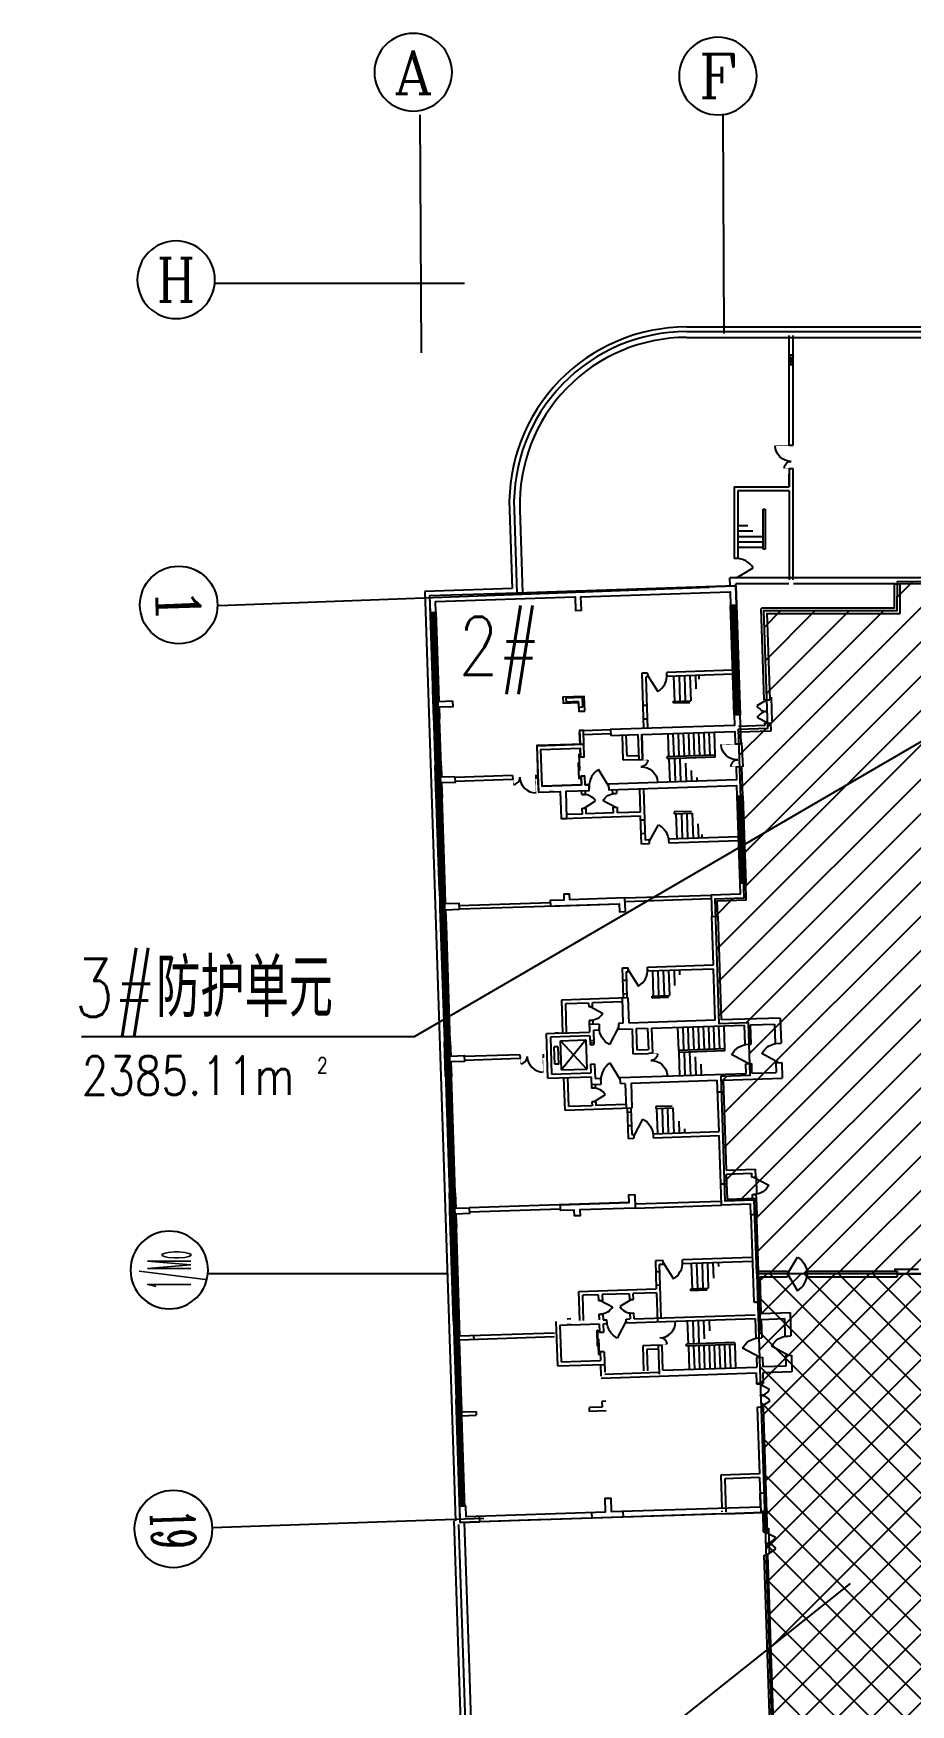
# Model space of a CAD drawing. Extents: x 634182 to 802382, y -1101880 to -864080.
# Drawn here: x 695331 to 704378, y -1040589 to -1023356 of the extents above; entities that cross this region are included whole.
import ezdxf
from ezdxf.enums import TextEntityAlignment as Align

# ---------------------------------------------------------------- set-up
doc = ezdxf.new("R2010")
doc.units = 0
doc.header["$LTSCALE"] = 1000
doc.header["$MEASUREMENT"] = 0
doc.linetypes.add('DASH', pattern=[0.35, 0.25, -0.1])
doc.layers.get('0').update_dxf_attribs({"linetype": 'CONTINUOUS'})
for name, color, linetype in [('AXIS', 3, 'CONTINUOUS'), ('AXIS_TEXT', 7, 'CONTINUOUS'), ('WINDOW', 2, 'CONTINUOUS'), ('WINDOW_TEXT', 6, 'CONTINUOUS'), ('防火分區线', 2, 'CONTINUOUS')]:
    doc.layers.add(name, color=color, linetype=linetype)
doc.styles.add('COMPLEX', font='COMPLEX')
doc.styles.add('DIM_FONT', font='simplex.shx', dxfattribs={"width": 0.8})
doc.styles.add('HZTXT', font='simplex', dxfattribs={"width": 0.8, "bigfont": 'sfont'})
doc.styles.add('SIMPLEX', font='SIMPLEX.SHX')

# ---------------------------------------------------------------- blocks, each defined once
blk = doc.blocks.new('M_A17ORW')
at = {"const_width": 0.02}
for points in [[(-0.481, -0.001), (-0.481, -0.308)], [(0.481, 0.001), (0.481, -0.691)]]:
    blk.add_lwpolyline(points, dxfattribs=at)
for centre, radius, start, end in [((-0.501, -0.003), 0.307, 274.24917, 0.21013), ((0.505, 0.002), 0.699, 180.27623, 268.06031)]:
    blk.add_arc(centre, radius, start, end)
blk = doc.blocks.new('M_A1SFU')
blk.add_line((-0.5, 0), (0, -0.866))
blk.add_arc((-0.5, 0), 1, 300, 0)
blk = doc.blocks.new('M_A14NPV')
for points in [[(0.18, 0.178), (0.177, 0.16), (-0.617, 0.16), (-0.617, 0.181)], [(0.632, 0.226), (0.629, 0.208), (-0.164, 0.208), (-0.164, 0.229)]]:
    blk.add_lwpolyline(points, close=True)
blk = doc.blocks.new('_A2AKO')
at = {"const_width": 0.02}
for points in [[(-0.481, -0.001), (-0.481, -0.308)], [(0.481, 0.001), (0.481, -0.691)]]:
    blk.add_lwpolyline(points, dxfattribs=at)
for centre, radius, start, end in [((-0.501, -0.003), 0.307, 274.24917, 0.21013), ((0.505, 0.002), 0.699, 180.27623, 268.06031)]:
    blk.add_arc(centre, radius, start, end)
blk = doc.blocks.new('_DBLK')
blk.add_line((-0.5, 0), (0, -0.866))
blk.add_arc((-0.5, 0), 1, 300, 0)
at = {"layer": 'WINDOW_TEXT', "style": 'SIMPLEX', "flags": 9}
blk.add_attdef('A', text='', height=1, dxfattribs=at).set_placement((0, 1.5), align=Align.MIDDLE)
blk = doc.blocks.new('_DBLK1')
for p, q in [((-0.5, 0), (-0.25, -0.433)), ((0.5, 0), (0.25, -0.433))]:
    blk.add_line(p, q)
for centre, start, end in [((-0.5, 0), 300, 0), ((0.5, 0), 180, 240)]:
    blk.add_arc(centre, 0.5, start, end)
at = {"layer": 'WINDOW_TEXT', "style": 'SIMPLEX', "flags": 9}
blk.add_attdef('A', text='', height=1, dxfattribs=at).set_placement((0, 1.5), align=Align.MIDDLE)
blk = doc.blocks.new('_AXISO')
blk.add_circle((0, 0), 0.5)
at = {"layer": 'AXIS_TEXT', "style": 'COMPLEX', "width": 1.041667}
blk.add_attdef('A', text='', height=0.56, dxfattribs=at).set_placement((-0.25, -0.28), (0.25, -0.28), align=Align.FIT)

msp = doc.modelspace()

# ---------------------------------------------------------------- hatches: boundary and pattern name
at = {"layer": '防火分區线'}
h = msp.add_hatch(dxfattribs=at)
h.set_pattern_fill('ANSI31', color=256, scale=2000, style=0)
h.set_pattern_definition([(45, (725638.84, -765587.07), (-176.7767, 176.7767), [])])
h.paths.add_polyline_path([(715880.911, -1036148.514), (715880.911, -1029290.647), (714835.332, -1029290.647), (714835.332, -1028690.647), (712075.332, -1028690.647), (712075.332, -1029290.647), (710995.332, -1029290.647), (710995.332, -1028990.647), (710155.332, -1028990.647), (710155.332, -1028690.647), (707665.332, -1028690.647), (707665.332, -1028990.647), (704241.121, -1029009.727), (704240.911, -1029308.757), (702864.067, -1029308.757), (702904.319, -1030522.132), (702604.484, -1030532.078), (702662.173, -1032271.103), (702362.338, -1032281.05), (702405.108, -1033570.338), (702704.944, -1033560.392), (702722.847, -1034100.095), (702423.012, -1034110.041), (702465.782, -1035399.332), (702765.618, -1035389.405), (702790.8, -1036148.514)])
h = msp.add_hatch(dxfattribs=at)
h.set_pattern_fill('NET', color=256, scale=2000, angle=45, style=0)
h.set_pattern_definition([(45, (696016.36, -779275.75), (-176.7767, 176.7767), []), (135, (696016.36, -779275.75), (-176.7767, -176.7767), [])])
h.paths.add_polyline_path([(715880.911, -1042988.514), (715880.911, -1036148.514), (702790.8, -1036148.514), (702823.308, -1037128.429), (702973.98, -1041665.086), (703041.988, -1043708.514), (705800.911, -1043708.514), (705800.911, -1042988.514), (710060.903, -1042988.514)])

# ---------------------------------------------------------------- linework, layer by layer
for p, q in [((702067.191, -1026383.568), (705242.517, -1026383.568)), ((702067.191, -1026431.568), (705286.517, -1026431.568)), ((702067.191, -1026491.568), (705286.517, -1026491.568)), ((703127.191, -1027601.568), (703127.191, -1026471.568)), ((703167.191, -1027601.568), (703167.191, -1026471.568)), ((703127.191, -1026671.568), (703167.191, -1026671.568)), ((703127.191, -1026771.568), (703167.191, -1026771.568)), ((703127.191, -1027601.568), (703167.191, -1027601.568)), ((703127.191, -1027841.568), (703127.191, -1028031.568)), ((703127.191, -1027841.568), (703167.191, -1027841.568)), ((703127.191, -1028031.568), (703127.191, -1027901.568)), ((703167.191, -1028991.568), (703167.191, -1027841.568)), ((702557.191, -1028031.568), (703127.191, -1028031.568)), ((702557.191, -1028031.568), (702557.191, -1028771.568)), ((702597.191, -1028071.568), (702597.191, -1028771.568)), ((703127.191, -1028071.568), (702597.191, -1028071.568)), ((703127.191, -1028071.568), (703127.191, -1028991.568)), ((700240.199, -1028272.273), (700267.063, -1029080.783)), ((700288.173, -1028270.679), (700316.635, -1029127.284)), ((700348.14, -1028268.686), (700376.602, -1029125.291)), ((702857.191, -1028675.062), (702857.191, -1028263.062)), ((702857.191, -1028263.062), (702877.191, -1028263.062)), ((702877.191, -1028263.062), (702877.191, -1028675.062)), ((702597.191, -1028771.568), (702557.191, -1028771.568)), ((702877.191, -1028675.062), (702857.191, -1028675.062)), ((705286.517, -1028971.568), (702512.691, -1028971.568)), ((702515.433, -1029054.222), (702512.691, -1028971.568)), ((702627.191, -1028971.568), (702587.191, -1028971.568)), ((700267.063, -1029080.783), (699367.589, -1029110.621)), ((699367.589, -1029110.621), (699685.48, -1038693.325)), ((702154.334, -1029066.201), (702575.404, -1029052.233)), ((703123.191, -1029031.568), (702574.741, -1029031.568)), ((702575.404, -1029052.233), (702582.036, -1029252.142)), ((704217.106, -1029031.737), (703171.191, -1029031.568)), ((704210.927, -1029284.926), (704211.106, -1029031.737)), ((704216.911, -1029031.568), (704265.106, -1029031.737)), ((706009.418, -1029031.568), (704264.911, -1029031.568)), ((704270.889, -1029338.927), (704271.106, -1029031.737)), ((699417.159, -1029157.003), (699475.181, -1030906.041)), ((699417.159, -1029157.003), (699423.791, -1029356.912)), ((702532.081, -1029253.799), (702582.036, -1029252.142)), ((702833.261, -1029284.956), (702864.588, -1030229.288)), ((702839.258, -1029278.757), (704210.927, -1029278.926)), ((699482.76, -1029324.898), (699509.29, -1030124.633)), ((702888.877, -1029338.757), (704270.889, -1029338.927)), ((702894.873, -1029332.558), (702924.555, -1030227.299)), ((701664.765, -1029952.916), (701604.798, -1029954.906)), ((701604.798, -1029954.906), (701623.696, -1030524.573)), ((701666.091, -1029992.894), (701646.102, -1029993.558)), ((701646.102, -1029993.558), (701663.674, -1030523.247)), ((701664.765, -1029952.916), (701666.091, -1029992.894)), ((702544.278, -1029923.74), (701864.673, -1029946.285)), ((701866, -1029986.263), (701864.673, -1029946.285)), ((702545.604, -1029963.718), (701866, -1029986.263)), ((700992.783, -1030205.34), (700822.876, -1030210.976)), ((700822.876, -1030210.976), (700824.203, -1030250.954)), ((700954.131, -1030246.644), (700824.203, -1030250.954)), ((700956.12, -1030306.611), (700954.131, -1030246.644)), ((700996.098, -1030305.285), (700956.12, -1030306.611)), ((700996.098, -1030305.285), (700992.783, -1030205.34)), ((701615.74, -1030284.729), (701655.718, -1030283.403)), ((701930.571, -1030244.259), (702110.472, -1030238.291)), ((701931.234, -1030264.248), (701930.571, -1030244.259)), ((702099.962, -1030258.651), (701931.234, -1030264.248)), ((702864.588, -1030229.288), (702924.555, -1030227.299)), ((699535.201, -1030904.204), (699519.286, -1030424.467)), ((701620.381, -1030424.652), (701660.359, -1030423.326)), ((702873.341, -1030493.143), (702603.489, -1030502.095)), ((702872.545, -1030469.156), (702932.512, -1030467.167)), ((702872.545, -1030469.156), (702873.341, -1030493.143)), ((702932.512, -1030467.167), (702935.297, -1030551.121)), ((700522.965, -1030701.189), (701008.698, -1030685.076)), ((700968.719, -1030686.402), (700964.741, -1030566.468)), ((701004.056, -1030545.153), (701283.888, -1030535.87)), ((701005.382, -1030585.131), (701285.214, -1030575.848)), ((701285.891, -1030595.836), (701565.737, -1030586.553)), ((701414.472, -1030851.703), (701405.852, -1030591.857)), ((701453.124, -1030810.399), (701445.83, -1030590.531)), ((701605.715, -1030585.227), (701614.335, -1030845.073)), ((702935.297, -1030551.121), (702605.479, -1030562.062)), ((700522.965, -1030701.189), (700538.216, -1031160.936)), ((700576.856, -1031119.633), (700564.257, -1030739.842)), ((700564.269, -1030739.841), (700970.046, -1030726.38)), ((700973.03, -1030816.331), (700970.046, -1030726.38)), ((701574.357, -1030846.399), (701414.472, -1030851.703)), ((701573.031, -1030806.421), (701453.124, -1030810.399)), ((701574.357, -1030846.399), (701614.335, -1030845.073)), ((702362.228, -1030800.378), (701865.501, -1030816.856)), ((701865.501, -1030816.856), (701866.165, -1030836.845)), ((702362.909, -1030820.366), (701866.165, -1030836.845)), ((702362.891, -1030820.367), (702362.228, -1030800.378)), ((699517.864, -1032195.335), (699475.096, -1030906.044)), ((700273.054, -1031009.649), (699679.38, -1031029.344)), ((700273.054, -1031009.649), (700274.381, -1031049.627)), ((700512.922, -1031001.692), (700514.249, -1031041.67)), ((701019.639, -1031014.894), (700979.661, -1031016.221)), ((700982.645, -1031106.171), (700979.661, -1031016.221)), ((701022.623, -1031104.845), (701019.639, -1031014.894)), ((700274.381, -1031049.627), (699680.706, -1031069.322)), ((700576.868, -1031119.632), (700982.645, -1031106.171)), ((700694.775, -1031175.594), (700654.797, -1031176.92)), ((700985.96, -1031206.116), (700984.628, -1031165.971)), ((700985.96, -1031206.116), (701025.938, -1031204.79)), ((701022.623, -1031104.845), (701062.601, -1031103.519)), ((701025.938, -1031204.79), (701024.607, -1031164.648)), ((701062.601, -1031103.519), (701063.927, -1031143.497)), ((701063.906, -1031143.497), (701063.927, -1031143.497)), ((701262.491, -1031096.888), (701263.817, -1031136.866)), ((701305.784, -1031195.507), (701304.452, -1031155.369)), ((701305.784, -1031195.507), (701345.762, -1031194.18)), ((701344.431, -1031154.042), (701345.762, -1031194.18)), ((701592.261, -1031386.113), (701584.299, -1031146.085)), ((701624.277, -1031144.759), (701641.854, -1031674.627)), ((699577.968, -1032193.343), (699546.143, -1031234.021)), ((700990.602, -1031346.039), (701030.58, -1031344.713)), ((700992.591, -1031406.007), (700990.602, -1031346.039)), ((701032.569, -1031404.68), (701030.58, -1031344.713)), ((701310.426, -1031335.43), (701350.404, -1031334.103)), ((701312.415, -1031395.397), (701310.426, -1031335.43)), ((701350.404, -1031334.103), (701352.393, -1031394.07)), ((702117.108, -1031378.717), (701940.384, -1031384.58)), ((701940.384, -1031384.58), (701941.047, -1031404.569)), ((700794.022, -1031452.455), (700794.027, -1031452.615)), ((700794.027, -1031452.615), (701593.588, -1031426.091)), ((700992.591, -1031406.006), (700832.679, -1031411.311)), ((701312.415, -1031395.397), (701032.569, -1031404.68)), ((701592.261, -1031386.113), (701352.393, -1031394.07)), ((701603.202, -1031715.922), (701593.588, -1031426.091)), ((701594.914, -1031466.069), (701634.892, -1031464.743)), ((701941.047, -1031404.569), (702128.944, -1031398.336)), ((701599.556, -1031605.992), (701639.534, -1031604.666)), ((701683.158, -1031713.27), (701603.202, -1031715.922)), ((701681.832, -1031673.301), (701641.854, -1031674.627)), ((701681.832, -1031673.301), (701683.159, -1031713.284)), ((702601.305, -1031642.799), (701881.722, -1031666.67)), ((701881.722, -1031666.67), (701883.049, -1031706.653)), ((702602.631, -1031682.768), (701883.048, -1031706.639)), ((701431.516, -1032271.771), (702321.026, -1032242.26)), ((699523.9, -1032375.227), (699569.654, -1033754.449)), ((699723.141, -1032348.608), (700662.608, -1032317.439)), ((701373.543, -1032333.86), (699724.466, -1032388.566)), ((702322.352, -1032282.227), (701432.842, -1032311.735)), ((699629.621, -1033752.46), (699589.835, -1032553.143)), ((702344.902, -1032962), (702328.32, -1032462.14)), ((701405.423, -1032993.166), (701465.408, -1032991.176)), ((701415.701, -1033302.995), (701405.423, -1032993.166)), ((701446.727, -1033031.817), (701466.734, -1033031.154)), ((701455.679, -1033301.669), (701446.727, -1033031.817)), ((701466.734, -1033031.154), (701465.408, -1032991.176)), ((701665.298, -1032984.545), (702344.902, -1032962)), ((701666.624, -1033024.523), (701665.298, -1032984.545)), ((701666.624, -1033024.523), (702346.229, -1033001.978)), ((702363.801, -1033531.686), (702346.229, -1033001.978)), ((701449.711, -1033121.768), (701409.733, -1033123.094)), ((701454.353, -1033261.691), (701414.375, -1033263.017)), ((701711.206, -1033283.182), (701891.107, -1033277.214)), ((701465.673, -1033301.337), (700776.053, -1033324.214)), ((700776.053, -1033324.214), (700787.325, -1033664.028)), ((701057.225, -1033354.909), (700817.357, -1033362.866)), ((700817.357, -1033362.866), (700827.303, -1033662.701)), ((701057.225, -1033354.909), (701058.551, -1033394.887)), ((701098.529, -1033393.561), (701058.551, -1033394.887)), ((701407.032, -1033343.305), (701097.203, -1033353.583)), ((701098.529, -1033393.561), (701097.203, -1033353.583)), ((701414.327, -1033563.184), (701405.706, -1033303.327)), ((701474.294, -1033561.194), (701465.673, -1033301.337)), ((701711.869, -1033303.171), (701711.206, -1033283.182)), ((701880.598, -1033297.574), (701711.869, -1033303.171)), ((701103.171, -1033533.484), (701063.193, -1033534.81)), ((701063.193, -1033534.81), (701067.171, -1033654.744)), ((701164.464, -1033571.473), (701064.519, -1033574.788)), ((701104.497, -1033573.462), (701103.171, -1033533.484)), ((701164.464, -1033571.473), (701166.453, -1033631.44)), ((701414.327, -1033563.184), (701364.354, -1033564.842)), ((701364.354, -1033564.842), (701366.343, -1033624.809)), ((701366.343, -1033624.809), (701506.266, -1033620.167)), ((702363.801, -1033531.686), (701474.294, -1033561.194)), ((701506.266, -1033620.167), (701514.887, -1033880.024)), ((701546.244, -1033618.841), (701666.178, -1033614.862)), ((701546.244, -1033618.841), (701553.539, -1033838.72)), ((701666.178, -1033614.862), (701673.473, -1033834.741)), ((701706.156, -1033613.536), (702665.629, -1033581.707)), ((701706.156, -1033613.536), (701714.777, -1033873.393)), ((703033.436, -1033509.472), (702423.771, -1033529.697)), ((702672.26, -1033781.597), (702665.629, -1033581.707)), ((702705.342, -1033580.389), (702705.607, -1033580.381)), ((702725.596, -1033579.717), (702975.458, -1033571.429)), ((702732.227, -1033779.608), (702725.596, -1033579.717)), ((702975.458, -1033571.429), (702982.089, -1033771.319)), ((703033.436, -1033509.472), (703042.056, -1033769.329)), ((699569.654, -1033754.449), (699621.376, -1035313.592)), ((700621.417, -1033669.531), (700707.376, -1033666.68)), ((700636.668, -1034129.278), (700621.417, -1033669.531)), ((701068.498, -1033694.722), (700662.721, -1033708.183)), ((700662.721, -1033708.183), (700675.32, -1034087.974)), ((700747.354, -1033665.354), (700707.376, -1033666.68)), ((700747.354, -1033665.354), (701067.171, -1033654.744)), ((701068.498, -1033694.722), (701071.482, -1033784.673)), ((701070.023, -1033740.697), (701110.001, -1033739.371)), ((701070.818, -1033764.684), (701110.796, -1033763.357)), ((701071.482, -1033784.673), (701111.46, -1033783.346)), ((701106.486, -1033633.429), (701166.453, -1033631.44)), ((701106.486, -1033633.429), (701111.46, -1033783.346)), ((702672.26, -1033781.597), (702732.227, -1033779.608)), ((702982.089, -1033771.319), (703042.056, -1033769.329)), ((700348.533, -1033888.699), (699774.914, -1033907.728)), ((700349.859, -1033928.677), (699776.241, -1033947.706)), ((700348.533, -1033888.699), (700349.859, -1033928.677)), ((700588.401, -1033880.742), (700589.727, -1033920.72)), ((701514.887, -1033880.024), (701674.799, -1033874.719)), ((701553.539, -1033838.72), (701673.473, -1033834.741)), ((701714.777, -1033873.393), (701674.799, -1033874.719)), ((702462.669, -1033828.687), (701985.932, -1033844.502)), ((701985.932, -1033844.502), (701986.595, -1033864.491)), ((702463.351, -1033848.675), (701986.595, -1033864.491)), ((702463.351, -1033848.675), (702462.688, -1033828.686)), ((702988.72, -1033971.209), (703048.687, -1033969.219)), ((703048.687, -1033969.219), (703053.992, -1034129.131)), ((699681.343, -1035311.602), (699641.623, -1034112.277)), ((700636.668, -1034129.278), (701082.423, -1034114.491)), ((700675.32, -1034087.974), (701081.097, -1034074.513)), ((700813.849, -1034463.588), (700802.577, -1034123.775)), ((700852.501, -1034422.283), (700842.555, -1034122.448)), ((701078.113, -1033984.563), (701118.091, -1033983.236)), ((701078.113, -1033984.563), (701081.097, -1034074.513)), ((701082.423, -1034114.491), (701086.401, -1034234.425)), ((701118.091, -1033983.236), (701123.064, -1034133.154)), ((701123.064, -1034133.154), (701183.031, -1034131.165)), ((701185.02, -1034191.132), (701183.031, -1034131.165)), ((701382.921, -1034124.534), (702682.206, -1034081.432)), ((701384.91, -1034184.501), (701382.921, -1034124.534)), ((702444.327, -1034149.356), (703053.992, -1034129.131)), ((702678.891, -1033981.487), (702738.858, -1033979.498)), ((702682.206, -1034081.432), (702678.891, -1033981.487)), ((702721.946, -1034080.114), (702722.184, -1034080.106)), ((702742.173, -1034079.443), (702738.858, -1033979.498)), ((702742.173, -1034079.443), (702992.036, -1034071.154)), ((702988.72, -1033971.209), (702992.036, -1034071.154)), ((701085.075, -1034194.447), (701185.02, -1034191.132)), ((701126.379, -1034233.099), (701086.401, -1034234.425)), ((701125.053, -1034193.121), (701126.379, -1034233.099)), ((701384.91, -1034184.501), (701434.883, -1034182.843)), ((701435.015, -1034186.841), (701443.503, -1034442.7)), ((701494.85, -1034180.854), (702384.36, -1034151.345)), ((701494.85, -1034180.854), (701503.47, -1034440.711)), ((702401.933, -1034681.054), (702384.36, -1034151.345)), ((702444.327, -1034149.356), (702475.162, -1035078.862)), ((701503.47, -1034440.711), (700813.849, -1034463.588)), ((701092.369, -1034414.326), (700852.501, -1034422.283)), ((701131.021, -1034373.022), (701091.043, -1034374.348)), ((701091.043, -1034374.348), (701092.369, -1034414.326)), ((701131.021, -1034373.022), (701132.347, -1034413)), ((701442.177, -1034402.722), (701132.347, -1034413)), ((701453.498, -1034442.368), (701463.776, -1034752.198)), ((701494.802, -1034481.02), (701454.824, -1034482.346)), ((701493.476, -1034441.042), (701502.428, -1034710.894)), ((701917.732, -1034416.967), (701749.003, -1034422.565)), ((701749.003, -1034422.565), (701749.667, -1034442.554)), ((701749.667, -1034442.554), (701929.568, -1034436.586)), ((701499.444, -1034620.943), (701459.466, -1034622.269)), ((701463.776, -1034752.198), (701523.761, -1034750.208)), ((701502.428, -1034710.894), (701522.435, -1034710.23)), ((701522.435, -1034710.23), (701523.761, -1034750.208)), ((701722.325, -1034703.599), (702401.933, -1034681.054)), ((701722.325, -1034703.599), (701723.651, -1034743.577)), ((701723.651, -1034743.577), (702403.259, -1034721.032)), ((702419.841, -1035220.892), (702403.259, -1034721.032)), ((702475.162, -1035078.862), (702774.812, -1035068.924)), ((702476.489, -1035118.84), (702736.161, -1035110.228)), ((702476.489, -1035118.84), (702485.109, -1035378.692)), ((702736.161, -1035110.228), (702737.489, -1035150.273)), ((702737.489, -1035150.273), (702777.467, -1035148.947)), ((702774.812, -1035068.924), (702777.467, -1035148.947)), ((702743.458, -1035330.174), (702783.436, -1035328.848)), ((702743.458, -1035330.174), (702744.787, -1035370.219)), ((702783.436, -1035328.848), (702784.765, -1035368.893)), ((699665.148, -1036632.84), (699627.352, -1035493.495)), ((701475.661, -1035412.167), (699826.584, -1035466.872)), ((699827.91, -1035506.83), (700767.377, -1035475.668)), ((702425.806, -1035400.805), (701536.296, -1035430.313)), ((701537.622, -1035470.277), (702427.132, -1035440.772)), ((702784.925, -1035368.729), (702791.556, -1035568.614)), ((702824.45, -1036558.078), (702784.937, -1035368.747)), ((699730.43, -1036790.758), (699693.296, -1035671.404)), ((702730.635, -1035540.763), (702760.47, -1036440.108)), ((701825.724, -1036010.873), (701745.768, -1036013.526)), ((701745.768, -1036013.526), (701755.383, -1036303.357)), ((701827.05, -1036050.842), (701825.724, -1036010.859)), ((702026.94, -1036044.211), (702025.614, -1036004.228)), ((702745.219, -1035980.371), (702025.615, -1036004.242)), ((702746.545, -1036020.339), (702026.94, -1036044.211)), ((701749.415, -1036123.456), (701789.393, -1036122.13)), ((701827.05, -1036050.842), (701787.072, -1036052.168)), ((701805.308, -1036601.866), (701787.072, -1036052.168)), ((702790.66, -1036118.586), (703109.86, -1036118.586)), ((702821.819, -1036178.186), (702834.411, -1036557.747)), ((702821.819, -1036178.586), (703109.86, -1036178.586)), ((703109.86, -1036118.586), (703109.86, -1036178.586)), ((703309.86, -1036118.586), (704240.911, -1036118.586)), ((703309.86, -1036118.586), (703309.86, -1036178.586)), ((703309.86, -1036178.586), (704240.911, -1036178.586)), ((704240.911, -1036118.586), (704240.911, -1036178.586)), ((700955.823, -1036329.881), (701755.383, -1036303.357)), ((700965.77, -1036629.716), (700955.823, -1036329.881)), ((701157.039, -1036363.228), (700997.127, -1036368.533)), ((701005.748, -1036628.39), (700997.127, -1036368.531)), ((701157.039, -1036363.227), (701159.029, -1036423.195)), ((701476.863, -1036352.618), (701197.017, -1036361.902)), ((701197.017, -1036361.902), (701199.006, -1036421.869)), ((701476.863, -1036352.618), (701478.852, -1036412.585)), ((701756.709, -1036343.335), (701516.841, -1036351.292)), ((701518.831, -1036411.259), (701516.841, -1036351.292)), ((701754.057, -1036263.379), (701794.035, -1036262.053)), ((701756.709, -1036343.335), (701766.656, -1036643.17)), ((702111.501, -1036301.539), (702291.402, -1036295.571)), ((702112.164, -1036321.528), (702111.501, -1036301.539)), ((702280.892, -1036315.931), (702112.164, -1036321.528)), ((701159.028, -1036423.195), (701199.007, -1036421.869)), ((701478.852, -1036412.585), (701518.831, -1036411.259)), ((701483.494, -1036552.508), (701523.472, -1036551.182)), ((701483.494, -1036552.508), (701485.483, -1036612.475)), ((701525.462, -1036611.149), (701523.472, -1036551.182)), ((702770.464, -1036439.777), (702820.418, -1036438.119)), ((702826.387, -1036618.047), (702820.418, -1036438.119)), ((702834.411, -1036557.747), (703134.228, -1036547.801)), ((703134.228, -1036547.801), (703142.185, -1036787.67)), ((699665.073, -1036632.842), (699691.93, -1037442.397)), ((699715.197, -1036631.202), (699665.177, -1036632.861)), ((700719.905, -1036637.872), (700735.156, -1037097.619)), ((700761.197, -1036676.524), (700773.796, -1037056.315)), ((700761.209, -1036676.524), (700837.154, -1036674.005)), ((700875.148, -1036612.871), (700835.17, -1036614.197)), ((700877.132, -1036672.678), (700837.154, -1036674.005)), ((700877.132, -1036672.678), (701166.986, -1036663.063)), ((701163.67, -1036563.118), (701203.648, -1036561.792)), ((701163.67, -1036563.118), (701165.66, -1036623.085)), ((701166.986, -1036663.063), (701169.97, -1036753.013)), ((701203.648, -1036561.792), (701205.638, -1036621.759)), ((701205.638, -1036621.759), (701245.616, -1036620.433)), ((701206.964, -1036661.737), (701246.942, -1036660.41)), ((701206.964, -1036661.737), (701209.948, -1036751.687)), ((701246.942, -1036660.41), (701245.616, -1036620.432)), ((701445.506, -1036613.801), (701485.483, -1036612.475)), ((701446.832, -1036653.779), (701445.506, -1036613.801)), ((701446.832, -1036653.779), (702776.101, -1036609.683)), ((701525.462, -1036611.149), (702774.774, -1036569.705)), ((702776.101, -1036609.683), (702782.732, -1036809.573)), ((702830.424, -1036737.895), (702826.442, -1036618.045)), ((702836.4, -1036617.714), (703076.25, -1036609.758)), ((702836.4, -1036617.714), (702842.699, -1036807.584)), ((703076.25, -1036609.758), (703082.218, -1036789.659)), ((700703.894, -1036758.464), (699720.435, -1036791.089)), ((700705.22, -1036798.442), (699721.761, -1036831.067)), ((699721.811, -1036831.08), (699746.344, -1037570.664)), ((699870.367, -1036786.138), (699871.693, -1036826.116)), ((701209.948, -1036751.687), (701169.97, -1036753.013)), ((701774.614, -1036883.049), (701614.728, -1036888.353)), ((701614.728, -1036888.353), (701623.348, -1037148.199)), ((701774.614, -1036883.049), (701814.592, -1036881.723)), ((701774.614, -1036883.049), (701784.56, -1037182.873)), ((701823.211, -1037141.569), (701814.592, -1036881.723)), ((702563.16, -1036856.755), (702066.415, -1036873.234)), ((702067.078, -1036893.223), (702066.415, -1036873.234)), ((702563.805, -1036876.744), (702067.078, -1036893.223)), ((702563.16, -1036856.755), (702563.805, -1036876.744)), ((702782.732, -1036809.573), (702842.699, -1036807.584)), ((703082.218, -1036789.659), (703142.185, -1036787.67)), ((699726.138, -1036961.011), (699676.118, -1036962.67)), ((700773.808, -1037056.315), (701179.585, -1037042.854)), ((701216.579, -1036951.577), (701176.601, -1036952.903)), ((701176.601, -1036952.903), (701179.585, -1037042.854)), ((701216.579, -1036951.577), (701223.541, -1037161.462)), ((701775.94, -1036923.027), (701656.032, -1036927.004)), ((701656.032, -1036927.004), (701663.326, -1037146.873)), ((702789.363, -1037009.463), (702849.33, -1037007.474)), ((702789.363, -1037009.463), (702792.678, -1037109.408)), ((702849.33, -1037007.474), (702852.646, -1037107.445)), ((703088.849, -1036989.549), (703148.816, -1036987.56)), ((703088.849, -1036989.549), (703092.496, -1037099.488)), ((703148.816, -1036987.56), (703154.452, -1037157.466)), ((700735.156, -1037097.619), (701220.889, -1037081.506)), ((701180.911, -1037082.832), (701184.89, -1037202.766)), ((701185.553, -1037222.755), (702784.674, -1037169.707)), ((701224.204, -1037181.451), (701783.897, -1037162.884)), ((701823.211, -1037141.569), (702792.678, -1037109.408)), ((702784.674, -1037169.707), (702788.42, -1037282.665)), ((703092.496, -1037099.488), (702852.646, -1037107.445)), ((703154.452, -1037157.466), (702854.635, -1037167.412)), ((702854.635, -1037167.412), (702858.282, -1037277.325)), ((702788.42, -1037282.665), (702848.387, -1037280.677)), ((702798.315, -1037279.315), (702858.282, -1037277.325)), ((699742.034, -1037440.74), (699692.014, -1037442.399)), ((699734.121, -1038711.696), (699692.014, -1037442.394)), ((699742.034, -1037440.735), (699746.344, -1037570.664)), ((699746.296, -1037570.665), (699896.209, -1037565.692)), ((699896.209, -1037565.692), (699897.535, -1037605.67)), ((701195.499, -1037522.59), (701065.571, -1037526.9)), ((701066.897, -1037566.878), (701065.571, -1037526.9)), ((701236.803, -1037561.242), (701066.897, -1037566.878)), ((701233.488, -1037461.297), (701193.51, -1037462.623)), ((701193.51, -1037462.623), (701195.499, -1037522.59)), ((702796.375, -1037522.534), (702856.342, -1037520.545)), ((702796.375, -1037522.534), (702819.147, -1038209.161)), ((702856.342, -1037520.545), (702892.372, -1038606.926)), ((699751.98, -1037740.565), (699701.96, -1037742.225)), ((699747.623, -1037610.643), (699897.535, -1037605.67)), ((702819.147, -1038209.161), (702419.357, -1038222.424)), ((702419.357, -1038222.424), (702430.63, -1038562.233)), ((702820.473, -1038249.139), (702460.661, -1038261.076)), ((702460.661, -1038261.076), (702471.934, -1038600.889)), ((702820.473, -1038249.139), (702832.405, -1038608.915)), ((702835.779, -1038408.675), (702885.734, -1038407.018)), ((702892.111, -1038599.226), (702885.734, -1038407.018)), ((699734.121, -1038711.697), (699727.489, -1038511.788)), ((702432.618, -1038622.178), (699734.121, -1038711.696)), ((701093.373, -1038666.605), (701091.384, -1038606.656)), ((701226.665, -1038462.073), (701266.643, -1038460.747)), ((701411.209, -1038596.051), (701413.197, -1038655.995)), ((702431.624, -1038592.199), (702431.956, -1038602.215)), ((702472.596, -1038620.852), (702852.389, -1038608.253)), ((702852.388, -1038608.253), (702472.596, -1038620.852)), ((702472.596, -1038620.852), (702472.596, -1038620.855)), ((702851.725, -1038588.291), (702852.388, -1038608.253)), ((702852.389, -1038608.253), (702859.031, -1038808.143)), ((702891.703, -1038586.962), (702892.111, -1038599.226)), ((702892.366, -1038606.926), (702899.009, -1038806.814)), ((699665.49, -1038693.988), (699799.315, -1042721.096)), ((699714.792, -1038732.35), (699847.289, -1042719.502)), ((699734.121, -1038711.697), (699934.006, -1038705.066)), ((699774.095, -1038710.37), (699823.908, -1040209.568)), ((699934.006, -1038705.066), (699932.017, -1038645.12)), ((701413.197, -1038655.995), (701093.373, -1038666.605)), ((702859.031, -1038808.143), (702899.009, -1038806.814)), ((702867.002, -1039048.011), (702906.98, -1039046.682)), ((702924.633, -1040782.288), (702867.002, -1039048.011)), ((702964.611, -1040780.959), (702906.98, -1039046.682)), ((699823.908, -1040209.568), (699860.947, -1041324.339))]:
    msp.add_line(p, q)
at = {"linetype": 'Continuous'}
for p, q in [((702575.369, -1029052.234), (702574.741, -1029031.568)), ((702522.065, -1029254.131), (702582.036, -1029252.142)), ((702559.529, -1030383.468), (702522.065, -1029254.131)), ((702582.036, -1029252.142), (702619.5, -1030381.479)), ((702587.375, -1031222.87), (702617.214, -1032122.375)), ((702647.342, -1031220.881), (702677.181, -1032120.386)), ((702388.291, -1032460.149), (702423.771, -1033529.697)), ((702388.339, -1034271.279), (702448.306, -1034269.29)), ((702820.418, -1036438.119), (702760.47, -1036440.108)), ((702848.269, -1037277.658), (702788.32, -1037279.646))]:
    msp.add_line(p, q, dxfattribs=at)
at = {"linetype": 'DASH'}
for p, q in [((702633.876, -1030668.671), (702648.695, -1030935.235)), ((702793.431, -1035328.516), (702787.462, -1035148.615)), ((702912.292, -1038770.288), (702922.645, -1039074.469))]:
    msp.add_line(p, q, dxfattribs=at)
for points in [[(700316.631, -1029127.149), (699417.157, -1029156.981), (699422.793, -1029326.887), (699482.76, -1029324.898), (699479.113, -1029214.959), (700918.302, -1029167.221), (700922.943, -1029307.139), (700982.91, -1029305.15), (700978.268, -1029165.226), (702517.421, -1029114.168), (702522.063, -1029254.091), (702582.03, -1029252.101), (702575.378, -1029052.234), (700316.631, -1029127.149)], [(701565.715, -1030586.53), (701574.336, -1030846.387), (701614.335, -1030845.073), (701605.693, -1030585.204), (702565.165, -1030553.375), (702569.475, -1030683.304), (702629.442, -1030681.314), (702619.496, -1030381.479), (702559.529, -1030383.468), (702563.176, -1030493.408), (701283.88, -1030535.846), (701285.891, -1030595.836)], [(700694.775, -1031175.594), (700764.729, -1031173.274), (700774.012, -1031453.119), (700833.979, -1031451.13), (700824.716, -1031171.262), (701064.564, -1031163.326), (701064.564, -1031163.326), (701062.601, -1031103.519), (701022.623, -1031104.845), (701019.634, -1031014.758), (700979.634, -1031016.061), (700982.618, -1031106.012), (700576.863, -1031119.495), (700564.253, -1030739.705), (700970.019, -1030726.22), (700973.025, -1030816.194), (701012.982, -1030814.868), (701008.671, -1030684.918), (700522.959, -1030701.031), (700538.874, -1031180.766), (700654.797, -1031176.92)], [(700633.593, -1038681.874), (699734.12, -1038711.719), (699728.483, -1038541.812), (699788.45, -1038539.823), (699792.098, -1038649.762), (701231.286, -1038602.015), (701226.644, -1038462.097), (701286.611, -1038460.107), (701291.253, -1038600.03), (702830.406, -1038548.971), (702825.764, -1038409.048), (702885.731, -1038407.059), (702892.339, -1038606.928), (700673.571, -1038680.547)]]:
    msp.add_lwpolyline(points)
at = {"linetype": 'Continuous', "const_width": 60}
for points in [[(699452.776, -1029325.893), (699758.467, -1038540.818)], [(702552.05, -1029253.137), (702589.512, -1030382.473)], [(702617.358, -1031221.875), (702647.198, -1032121.381)]]:
    msp.add_lwpolyline(points, dxfattribs=at)
for points in [[(699653.192, -1030239.925), (699655.181, -1030299.892), (699515.259, -1030304.534), (699519.237, -1030424.468), (699459.27, -1030426.465), (699449.325, -1030126.629), (699509.29, -1030124.633), (699513.269, -1030244.567)], [(701017.387, -1030344.44), (701012.414, -1030194.522), (700792.555, -1030201.816), (700794.544, -1030261.783), (700954.436, -1030256.479), (700957.42, -1030346.429)], [(701008.692, -1030684.918), (701004.05, -1030544.992), (700964.051, -1030546.319), (700968.693, -1030686.245)], [(701008.697, -1030685.055), (701004.055, -1030545.129), (700964.056, -1030546.456), (700968.698, -1030686.382)], [(699679.053, -1031019.496), (699681.042, -1031079.463), (699541.119, -1031084.105), (699546.093, -1031234.022), (699486.126, -1031236.012), (699475.101, -1030906.204), (699535.151, -1030904.204), (699539.13, -1031024.138)], [(702647.342, -1031220.881), (702637.395, -1030921.046), (702577.452, -1030923.116), (702581.76, -1031052.986), (701262.464, -1031096.728), (701264.454, -1031156.695), (702583.727, -1031112.931), (702587.375, -1031222.87)], [(699724.468, -1032388.606), (699722.477, -1032328.596), (699582.558, -1032333.259), (699577.908, -1032193.345), (699517.941, -1032195.334), (699529.868, -1032555.132), (699589.835, -1032553.143), (699584.545, -1032393.248)], [(701436.158, -1032411.694), (701431.516, -1032271.771), (700861.83, -1032290.67), (700859.84, -1032230.703), (700799.873, -1032232.692), (700801.863, -1032292.659), (700661.94, -1032297.321), (700663.929, -1032357.288), (701373.538, -1032333.728), (701376.191, -1032413.684)], [(702677.181, -1032120.386), (702617.214, -1032122.375), (702620.861, -1032232.315), (702321.026, -1032242.261), (702328.32, -1032462.14), (702388.291, -1032460.149), (702382.985, -1032300.218), (702682.803, -1032290.274)], [(699629.687, -1033752.475), (699634.66, -1033902.392), (699774.583, -1033897.751), (699776.573, -1033957.718), (699636.65, -1033962.36), (699641.623, -1034112.277), (699581.656, -1034114.267), (699569.72, -1033754.465)], [(699826.583, -1035466.831), (699828.574, -1035526.842), (699688.653, -1035531.462), (699693.286, -1035671.377), (699633.319, -1035673.366), (699621.375, -1035313.568), (699681.342, -1035311.579), (699686.66, -1035471.473)], [(701532.98, -1035330.354), (701537.622, -1035470.277), (700967.935, -1035489.175), (700969.924, -1035549.142), (700909.957, -1035551.132), (700907.968, -1035491.165), (700768.044, -1035495.786), (700766.055, -1035435.819), (701475.665, -1035412.299), (701473.013, -1035332.343)], [(702790.581, -1035538.774), (702730.614, -1035540.764), (702726.967, -1035430.824), (702427.132, -1035440.771), (702419.838, -1035220.892), (702479.808, -1035218.905), (702485.113, -1035378.835), (702784.931, -1035368.887)]]:
    msp.add_lwpolyline(points, close=True)
at = {"linetype": 'DASH'}
for points in [[(702939.489, -1030199.898), (702949.133, -1030490.629)], [(704208.627, -1036100.282), (705834.344, -1036100.282)], [(704240.911, -1036148.514), (705800.911, -1036148.514)]]:
    msp.add_lwpolyline(points, dxfattribs=at)
for radius in [1828, 1780, 1720]:
    msp.add_arc((702067.191, -1028211.568), radius, 90, 181.9030556)
at = {"layer": 'AXIS'}
for p, q in [((699317.899, -1024197.413), (699330.123, -1026650.106)), ((702439.809, -1024203.227), (702451.839, -1026452.555)), ((697207.542, -1025930.647), (699775.73, -1025930.647)), ((702300.266, -1029071.48), (697242.464, -1029258.356)), ((699601.06, -1036148.514), (697130.279, -1036148.514)), ((697174.683, -1038764.911), (699975.743, -1038666.465))]:
    msp.add_line(p, q, dxfattribs=at)
at = {"layer": 'WINDOW'}
for p, q in [((703167.191, -1026671.568), (703127.191, -1026771.568)), ((703167.191, -1026771.568), (703127.191, -1026671.568)), ((702597.191, -1028431.062), (702699.501, -1028431.062)), ((702597.191, -1028487.062), (702751.181, -1028487.062)), ((702597.191, -1028543.062), (702857.191, -1028543.062)), ((702597.191, -1028599.062), (702857.191, -1028599.062)), ((702597.191, -1028655.062), (702857.191, -1028655.062)), ((701933.944, -1029984.004), (701942.564, -1030243.861)), ((701989.913, -1029982.147), (701998.533, -1030242.004)), ((702045.882, -1029980.291), (702054.503, -1030240.148)), ((702101.852, -1029978.434), (702110.472, -1030238.291)), ((702101.852, -1029978.434), (702110.472, -1030238.291)), ((702157.821, -1029976.582), (702162.456, -1030116.309)), ((702193.801, -1029975.389), (702195.114, -1030014.98)), ((701885.49, -1030816.193), (701877.533, -1030576.325)), ((701938.461, -1030814.435), (701930.504, -1030574.567)), ((701991.432, -1030812.678), (701983.475, -1030572.81)), ((702044.403, -1030810.921), (702036.446, -1030571.053)), ((702097.374, -1030809.164), (702089.417, -1030569.296)), ((702150.345, -1030807.406), (702142.388, -1030567.538)), ((702203.316, -1030805.649), (702195.358, -1030565.781)), ((702256.286, -1030803.892), (702248.329, -1030564.024)), ((702309.257, -1030802.135), (702301.3, -1030562.267)), ((702362.228, -1030800.378), (702354.271, -1030560.509)), ((701886.154, -1030836.182), (701894.111, -1031076.05)), ((701942.123, -1030834.325), (701950.08, -1031074.193)), ((701998.092, -1030832.468), (702006.049, -1031072.336)), ((702055.695, -1030879.876), (702062.018, -1031070.48)), ((702114.328, -1030958.297), (702117.988, -1031068.623)), ((702172.739, -1031030.067), (702173.957, -1031066.766)), ((701969.656, -1031663.763), (701961.036, -1031403.906)), ((702025.625, -1031661.906), (702017.005, -1031402.049)), ((702081.595, -1031660.049), (702072.974, -1031400.192)), ((702137.564, -1031658.193), (702128.944, -1031398.336)), ((702137.564, -1031658.193), (702128.944, -1031398.336)), ((702193.533, -1031656.331), (702188.566, -1031506.609)), ((702229.513, -1031655.138), (702228.2, -1031615.546)), ((701714.579, -1033022.927), (701723.2, -1033282.784)), ((701770.549, -1033021.07), (701779.169, -1033280.927)), ((701826.518, -1033019.214), (701835.138, -1033279.071)), ((701882.487, -1033017.357), (701891.107, -1033277.214)), ((701882.487, -1033017.357), (701891.107, -1033277.214)), ((701938.456, -1033015.505), (701943.755, -1033175.221)), ((701994.426, -1033013.648), (701996.07, -1033063.234)), ((701985.932, -1033844.502), (701977.974, -1033604.634)), ((702038.903, -1033842.744), (702030.945, -1033602.876)), ((702091.873, -1033840.987), (702083.916, -1033601.119)), ((702144.844, -1033839.23), (702136.887, -1033599.362)), ((702197.815, -1033837.473), (702189.858, -1033597.605)), ((702250.786, -1033835.715), (702242.829, -1033595.847)), ((702303.757, -1033833.958), (702295.8, -1033594.09)), ((702356.728, -1033832.201), (702348.77, -1033592.333)), ((702409.699, -1033830.444), (702401.741, -1033590.576)), ((702462.669, -1033828.687), (702454.712, -1033588.819)), ((700768.78, -1033744.687), (701028.661, -1033736.066)), ((700778.727, -1034044.522), (700768.78, -1033744.687)), ((700768.78, -1033744.687), (701038.607, -1034035.901)), ((701028.661, -1033736.066), (700778.727, -1034044.522)), ((701028.661, -1033736.066), (701038.607, -1034035.901)), ((700743.513, -1033805.558), (700703.535, -1033806.884)), ((700709.503, -1033986.785), (700703.535, -1033806.884)), ((700749.481, -1033985.459), (700743.513, -1033805.558)), ((701986.595, -1033864.491), (701994.552, -1034104.359)), ((702042.564, -1033862.634), (702050.521, -1034102.502)), ((702098.533, -1033860.777), (702106.49, -1034100.645)), ((702156.137, -1033908.185), (702162.46, -1034098.789)), ((700749.481, -1033985.459), (700709.503, -1033986.785)), ((700778.727, -1034044.522), (701038.607, -1034035.901)), ((702214.787, -1033986.606), (702218.447, -1034096.931)), ((701770.28, -1034702.013), (701761.66, -1034442.156)), ((701826.25, -1034700.156), (701817.629, -1034440.299)), ((701882.219, -1034698.3), (701873.598, -1034438.443)), ((701938.188, -1034696.443), (701929.568, -1034436.586)), ((701938.188, -1034696.443), (701929.568, -1034436.586)), ((701994.157, -1034694.581), (701990.185, -1034574.843)), ((702050.126, -1034692.725), (702048.813, -1034653.133)), ((702226.812, -1036037.571), (702235.432, -1036297.428)), ((702282.781, -1036035.714), (702291.402, -1036295.571)), ((702282.781, -1036035.714), (702291.402, -1036295.571)), ((702338.751, -1036033.862), (702344.049, -1036193.578)), ((702394.72, -1036032.005), (702396.033, -1036071.597)), ((702114.874, -1036041.284), (702123.494, -1036301.141)), ((702170.843, -1036039.427), (702179.463, -1036299.284)), ((702086.404, -1036872.57), (702078.447, -1036632.702)), ((702142.373, -1036870.714), (702134.416, -1036630.846)), ((702198.342, -1036868.857), (702190.385, -1036628.989)), ((702252.677, -1036817.736), (702246.354, -1036627.132)), ((702305.983, -1036735.601), (702302.323, -1036625.276)), ((702087.067, -1036892.559), (702095.024, -1037132.428)), ((702140.038, -1036890.802), (702147.995, -1037130.67)), ((702193.009, -1036889.045), (702200.966, -1037128.913)), ((702245.98, -1036887.288), (702253.937, -1037127.156)), ((702298.95, -1036885.531), (702306.908, -1037125.399)), ((702351.921, -1036883.773), (702359.879, -1037123.641)), ((702404.892, -1036882.016), (702412.849, -1037121.884)), ((702457.863, -1036880.259), (702465.82, -1037120.127)), ((702510.834, -1036878.502), (702518.791, -1037118.37)), ((702563.805, -1036876.744), (702571.762, -1037116.613))]:
    msp.add_line(p, q, dxfattribs=at)
at = {"layer": '防火分區线'}
msp.add_lwpolyline([(715880.911, -1036148.514), (702790.8, -1036148.514), (702765.618, -1035389.405), (702465.782, -1035399.332), (702423.012, -1034110.041), (702722.847, -1034100.095), (702704.944, -1033560.392), (702405.108, -1033570.338), (702362.338, -1032281.05), (702662.173, -1032271.103), (702604.484, -1030532.078), (702904.319, -1030522.132), (702864.067, -1029308.757), (704240.911, -1029308.757), (704241.121, -1029009.727), (707665.332, -1028990.647), (707665.332, -1028690.647), (710155.332, -1028690.647), (710155.332, -1028990.647), (710995.332, -1028990.647), (710995.332, -1029290.647), (712075.332, -1029290.647), (712075.332, -1028690.647), (714835.332, -1028690.647)], dxfattribs=at)
at = {"layer": '防火分區线', "ltscale": 1500}
for points in [[(704738.3, -1030513.494), (699258.831, -1033704.126), (695828.524, -1033704.126)], [(703755.028, -1039341.096), (698761.544, -1043319.041), (695331.237, -1043319.041)]]:
    msp.add_lwpolyline(points, dxfattribs=at)
msp.add_lwpolyline([(702823.308, -1037128.429), (702973.98, -1041665.086), (703041.988, -1043708.514), (703041.988, -1043708.514), (703041.988, -1043708.514), (705800.911, -1043708.514), (705800.911, -1042988.514), (710060.903, -1042988.514), (715880.911, -1042988.514), (715880.911, -1036148.514), (702790.8, -1036148.514)], close=True, dxfattribs=at)

# ---------------------------------------------------------------- block references
at = {"layer": 'AXIS'}
ref = msp.add_blockref('_AXISO', (699248.34, -1023756.481), dxfattribs=dict(at, xscale=-800, yscale=800, zscale=800))
ref.add_attrib('A', 'A', dxfattribs={"layer": 'AXIS_TEXT', "height": 448, "style": 'COMPLEX', "width": 1.041667}).set_placement((699048.34, -1023980.481), (699448.34, -1023980.481), align=Align.FIT)
ref = msp.add_blockref('_AXISO', (702390.529, -1023796.052), dxfattribs=dict(at, xscale=-800, yscale=800, zscale=800))
ref.add_attrib('A', 'F', dxfattribs={"layer": 'AXIS_TEXT', "height": 448, "style": 'COMPLEX', "width": 1.171875}).set_placement((702190.529, -1024020.052), (702590.529, -1024020.052), align=Align.FIT)
ref = msp.add_blockref('_AXISO', (696802.649, -1025896.832), dxfattribs=dict(at, xscale=-800, yscale=800, zscale=800, rotation=359.9999999999999))
ref.add_attrib('A', 'H', dxfattribs={"layer": 'AXIS_TEXT', "height": 448, "style": 'COMPLEX', "width": 0.9375}).set_placement((696602.649, -1026120.832), (697002.649, -1026120.832), align=Align.FIT)
ref = msp.add_blockref('_AXISO', (696829.669, -1029250.276), dxfattribs=dict(at, xscale=800, yscale=800, zscale=800, rotation=271.9))
ref.add_attrib('A', '1', dxfattribs={"layer": 'AXIS_TEXT', "height": 448, "rotation": 271.9, "style": 'COMPLEX', "width": 2.083333}).set_placement((696599.161, -1029057.813), (696612.423, -1029457.593), align=Align.FIT)
ref = msp.add_blockref('_AXISO', (696732.336, -1036108), dxfattribs=dict(at, xscale=-800, yscale=800, zscale=800, rotation=90.00000000000001))
ref.add_attrib('A', '1/Mo', dxfattribs={"layer": 'AXIS_TEXT', "height": 448, "rotation": 90, "style": 'COMPLEX', "width": 0.246711}).set_placement((696956.336, -1036308), (696956.336, -1035908), align=Align.FIT)
ref = msp.add_blockref('_AXISO', (696774.903, -1038778.173), dxfattribs=dict(at, xscale=800, yscale=800, zscale=800, rotation=271.9))
ref.add_attrib('A', '19', dxfattribs={"layer": 'AXIS_TEXT', "height": 448, "rotation": 271.9, "style": 'COMPLEX', "width": 0.646552}).set_placement((696544.395, -1038585.709), (696557.657, -1038985.49), align=Align.FIT)
at = {"layer": 'WINDOW'}
for name, p, xscale, yscale, zscale, rotation in [('M_A17ORW', (703147.191, -1027723.203), -240, 240, 240, 269.9999999999931), ('M_A1SFU', (702580.514, -1028871.513), -200, -200, 200, 271.9044598353082), ('M_A1SFU', (701765.373, -1029969.59), -200, -200, 200, 181.9), ('_DBLK1', (702898.55, -1030348.227), 240, 240, 240, 271.9), ('M_A17ORW', (702593.689, -1030799.632), 240, -240, 240, 91.9), ('M_A14NPV', (700996.275, -1030913.83), 200, -200, 200, 271.9), ('M_A17ORW', (701598.347, -1030966.576), 240, -240, 240, 271.9), ('_A2AKO', (700393.651, -1031025.66), 240, 240, 240, 1.899999999999999), ('_DBLK', (701163.209, -1031120.192), -200, -200, 200, 1.899999999999999), ('_DBLK', (701008.27, -1031275.415), -140, -140, 140, 271.9), ('_DBLK', (701328.094, -1031264.805), 140, -140, 140, 91.9), ('M_A1SFU', (701782.441, -1031689.977), 200, -200, 200, 1.899999999999999), ('M_A1SFU', (701566.016, -1033007.849), -200, -200, 200, 181.9), ('M_A1SFU', (701080.861, -1033464.185), -140, 140, 140, 91.9), ('_DBLK', (701265.735, -1033608.135), 200, -200, 200, 181.9), ('_DBLK', (702705.559, -1033880.547), -200, 200, 200, 271.9), ('_DBLK', (703015.388, -1033870.269), -200, 200, 200, 271.9), ('_A2AKO', (700469.13, -1033904.71), 240, 240, 240, 1.899999999999999), ('M_A17ORW', (701698.788, -1033994.885), 240, -240, 240, 271.9), ('_DBLK', (701283.639, -1034147.838), -200, -200, 200, 1.899999999999999), ('M_A1SFU', (701108.711, -1034303.724), 140, 140, 140, 91.9), ('M_A1SFU', (701623.043, -1034726.904), 200, -200, 200, 1.899999999999999), ('_DBLK', (702760.463, -1035239.56), 180, -180, 180, 271.9003227110001), ('M_A1SFU', (701926.333, -1036027.563), -200, -200, 200, 181.9), ('_DBLK', (703209.86, -1036148.586), -200, 200, 200, 180), ('_DBLK', (701181.338, -1036492.493), 140, -140, 140, 271.9), ('_DBLK', (701501.162, -1036481.884), -140, -140, 140, 91.9), ('_DBLK', (701346.224, -1036637.106), 200, -200, 200, 181.9), ('M_A17ORW', (701790.586, -1036761.546), -240, -240, 240, 271.9), ('M_A14NPV', (701193.333, -1036854.078), -200, -200, 200, 271.9), ('_DBLK', (702816.031, -1036908.523), -200, 200, 200, 271.9), ('_DBLK', (703115.517, -1036888.609), -200, 200, 200, 271.9), ('_DBLK1', (702822.381, -1037401.605), 240, 240, 240, 91.89949566599999), ('_DBLK1', (702883.005, -1038927.412), 240, 240, 240, 91.90327775300001)]:
    msp.add_blockref(name, p, dxfattribs=dict(at, xscale=xscale, yscale=yscale, zscale=zscale, rotation=rotation))
at = {"layer": 'WINDOW', "xscale": 200, "yscale": 200, "zscale": 200}
msp.add_blockref('_DBLK', (703209.86, -1036148.586), dxfattribs=at)

# ---------------------------------------------------------------- texts
at = {"layer": '防火分區线', "ltscale": 1500, "width": 0.8}
for s, height, style, p in [('2#', 600, 'DIM_FONT', (699716.034, -1029971.163)), ('3#防护单元', 600, 'HZTXT', (695753.425, -1033498.819)), ('2385.11m', 400, 'DIM_FONT', (695829.057, -1034303.388)), ('2', 160, 'DIM_FONT', (698256.432, -1034076.859))]:
    msp.add_text(s, height=height, dxfattribs=dict(at, style=style)).set_placement(p)

doc.saveas('drawing.dxf')
